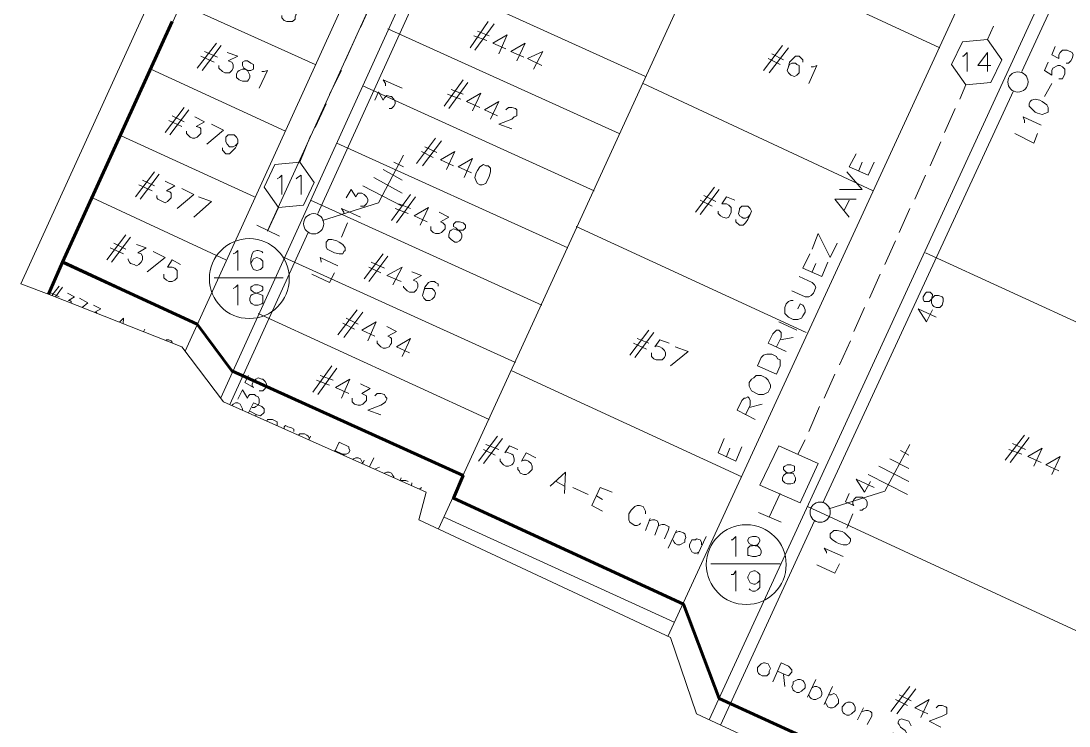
# Model space of a CAD drawing. Header units: millimetres. Extents: x 3.6 to 37.8, y 0.6 to 28.7.
# Drawn here: x 12.145 to 15.813, y 6.336 to 8.803 of the extents above; entities that cross this region are included whole.
import ezdxf

# ---------------------------------------------------------------- set-up
doc = ezdxf.new("R2010")
doc.units = ezdxf.units.MM
for name, color, linetype in [('PDF_0', 7, 'Continuous'), ('PDF_S45$BOUNDARY-NODE', 3, 'Continuous'), ('PDF_S45$NAME-ROAD', 7, 'Continuous'), ('PDF_S45$Passives-TapOffs', 7, 'Continuous'), ('PDF_S45$pole', 7, 'Continuous'), ('PDF_S45$strand', 7, 'Continuous'), ('PDF_S45$Symbols-EndOfLine', 7, 'Continuous'), ('PDF_S45$Symbols-SelfTerminating', 7, 'Continuous')]:
    doc.layers.add(name, color=color, linetype=linetype)
for name, color, linetype, true_color in [('PDF_S45$Cable-565', 23, 'Continuous', 0xdd8a6e), ('PDF_S45$LOTS', 254, 'Continuous', 0xdcdcdc), ('PDF_S45$Reverse$not$active', 61, 'Continuous', 0xdfff7f), ('PDF_S45$ROAD', 8, 'Continuous', 0x808080), ('PDF_S45$SDU', 157, 'Continuous', 0x396472), ('PDF_S45$Symbols-Ground', 12, 'Continuous', 0xb80000)]:
    doc.layers.add(name, color=color, linetype=linetype, true_color=true_color)

msp = doc.modelspace()

# ---------------------------------------------------------------- linework, layer by layer
at = {"layer": 'PDF_0', "lineweight": 9}
msp.add_lwpolyline([(16.728, 4.7562), (15.4145, 5.3691), (15.6397, 5.8528), (14.5097, 6.3782), (14.418, 6.6451), (13.5381, 7.0579), (13.5631, 7.1538), (12.8543, 7.4707), (12.7083, 7.6625), (12.2538, 7.8418), (12.1454, 7.8835), (13.6757, 11.2403), (14.0927, 12.1576), (14.3596, 12.1826), (14.3554, 12.2118), (14.0969, 12.191), (17.8205, 20.6182)], dxfattribs=at)
at = {"layer": 'PDF_S45$BOUNDARY-NODE', "lineweight": 60}
for points in [[(12.675, 8.8009), (12.2913, 7.9586), (12.2413, 7.8468)], [(12.2913, 7.9586), (12.7625, 7.7418), (12.8835, 7.5791), (13.6924, 7.2122), (13.659, 7.133), (14.4638, 6.7619), (14.5889, 6.4324), (15.7731, 5.8904), (15.5521, 5.4067), (16.7364, 4.8646), (17.0575, 4.9563), (17.9873, 4.5268)]]:
    msp.add_lwpolyline(points, dxfattribs=at)
at = {"layer": 'PDF_S45$Cable-565', "lineweight": 13}
for points in [[(13.3338, 8.7801), (13.3713, 8.8634)], [(15.5271, 8.7384), (15.548, 8.7842)], [(13.2796, 8.6633), (13.3171, 8.7467)], [(13.2254, 8.5465), (13.2671, 8.6299)], [(15.4312, 8.5299), (15.4521, 8.5799)], [(13.1753, 8.4298), (13.2129, 8.5132)], [(15.377, 8.4131), (15.4145, 8.4965)], [(13.1211, 8.3089), (13.1587, 8.4006)], [(15.327, 8.2964), (15.3645, 8.3797)], [(15.2728, 8.1796), (15.3103, 8.263)], [(15.2186, 8.0628), (15.2561, 8.1462)], [(15.1685, 7.9503), (15.2061, 8.0337)], [(15.1143, 7.8335), (15.1518, 7.9169)], [(15.0601, 7.7167), (15.0976, 7.8001)], [(15.0101, 7.6), (15.0476, 7.6834)], [(14.9559, 7.4832), (14.9934, 7.5666)], [(14.9017, 7.3665), (14.9392, 7.454)], [(14.8641, 7.2873), (14.8891, 7.3373)]]:
    msp.add_lwpolyline(points, dxfattribs=at)
at = {"layer": 'PDF_S45$LOTS', "lineweight": 0}
for points in [[(15.9775, 12.1993), (13.6069, 7.0257)], [(12.2426, 7.8463), (14.1594, 12.0617)], [(15.3603, 8.7092), (14.5514, 9.0844)], [(13.5214, 8.976), (14.3304, 8.6091)], [(13.1753, 8.6508), (12.7042, 8.8634)], [(13.4297, 8.7759), (14.2387, 8.4089)], [(13.0711, 8.4173), (12.5999, 8.6341)], [(15.1268, 8.2088), (14.322, 8.5841)], [(13.3421, 8.5757), (14.1511, 8.2088)], [(12.9627, 8.1879), (12.4957, 8.4006)], [(13.2504, 8.3756), (14.0593, 8.0086)], [(12.8626, 7.9669), (12.3956, 8.1838)], [(13.1587, 8.1754), (13.9676, 7.8085)], [(14.8933, 7.7126), (14.0885, 8.0837)], [(12.7625, 7.7459), (12.2955, 7.9628)], [(13.0669, 7.9753), (13.8759, 7.6083)], [(15.3103, 7.992), (16.4904, 7.4499)], [(12.2913, 7.9503), (12.2913, 7.9544)], [(12.9752, 7.7793), (13.7841, 7.4082)], [(12.8835, 7.5791), (13.6924, 7.2122)], [(14.6681, 7.208), (13.8634, 7.5791)], [(14.8975, 7.1038), (16.0817, 6.5575)], [(14.4305, 6.6993), (13.6257, 7.0663)]]:
    msp.add_lwpolyline(points, dxfattribs=at)
at = {"layer": 'PDF_S45$NAME-ROAD', "lineweight": 9}
for points in [[(15.131, 8.3089), (15.1101, 8.263), (15.0434, 8.2922), (15.0684, 8.338)], [(15.0893, 8.3089), (15.0768, 8.2797)], [(15.0351, 8.2755), (15.0893, 8.213), (15.0101, 8.213)], [(15.0434, 8.117), (14.9934, 8.1796), (15.0684, 8.1796)], [(15.0434, 8.1754), (15.0267, 8.1421)], [(15.0017, 8.0253), (14.9767, 7.9753), (14.935, 8.0587), (14.9142, 8.0045)], [(14.9684, 7.9586), (14.9475, 7.9086), (14.8808, 7.9377), (14.9058, 7.9878)], [(14.9267, 7.9544), (14.9142, 7.9252)], [(14.8683, 7.9086), (14.9142, 7.8877), (14.9225, 7.8794), (14.9267, 7.871), (14.9225, 7.8585), (14.9183, 7.8502), (14.91, 7.8418), (14.9017, 7.8377), (14.8891, 7.8377), (14.8433, 7.8585)], [(14.8641, 7.796), (14.8725, 7.8127), (14.8808, 7.8085), (14.885, 7.8043), (14.8891, 7.7918), (14.8891, 7.7835), (14.8808, 7.771), (14.8766, 7.7626), (14.8641, 7.7584), (14.8474, 7.7584), (14.8308, 7.7668), (14.8183, 7.7793), (14.8183, 7.8001), (14.8224, 7.8127), (14.8308, 7.821), (14.8391, 7.8252), (14.8474, 7.8252)], [(14.86, 7.7209), (14.7974, 7.7501)], [(14.8224, 7.6459), (14.7599, 7.675), (14.7766, 7.7084), (14.7891, 7.7209), (14.7974, 7.7209), (14.8057, 7.7126), (14.8057, 7.6959), (14.7891, 7.6625)], [(14.8474, 7.6959), (14.8016, 7.6876)], [(14.714, 7.4082), (14.6515, 7.4415), (14.6681, 7.4749), (14.6765, 7.4832), (14.6807, 7.4832), (14.689, 7.4874), (14.6932, 7.4832), (14.6973, 7.4749), (14.6973, 7.4582), (14.6807, 7.4249)], [(14.739, 7.4624), (14.6932, 7.4499)], [(14.6681, 7.3123), (14.6473, 7.2622), (14.5847, 7.2914), (14.6056, 7.3415)], [(14.6264, 7.3081), (14.6139, 7.2789)]]:
    msp.add_lwpolyline(points, dxfattribs=at)
for points in [[(14.7224, 7.5958), (14.7349, 7.625), (14.7432, 7.6333), (14.7557, 7.6375), (14.7724, 7.6375), (14.7891, 7.6292), (14.7932, 7.6208), (14.8016, 7.6167), (14.8016, 7.5958), (14.7891, 7.5666)], [(14.6932, 7.5374), (14.7015, 7.55), (14.7098, 7.5541), (14.7182, 7.5625), (14.7349, 7.5625), (14.7515, 7.5541), (14.7599, 7.5458), (14.7682, 7.5291), (14.7682, 7.5208), (14.7599, 7.5041), (14.7432, 7.4957), (14.7265, 7.4957), (14.7015, 7.5083), (14.6932, 7.5249)]]:
    msp.add_lwpolyline(points, close=True, dxfattribs=at)
at = {"layer": 'PDF_S45$Passives-TapOffs', "lineweight": 9}
for points in [[(15.5396, 8.5882), (15.4521, 8.5799), (15.402, 8.6508), (15.4396, 8.73), (15.5271, 8.7384), (15.5772, 8.6675)], [(13.1336, 8.1587), (13.0461, 8.1504), (12.996, 8.2213), (13.0336, 8.3005), (13.1211, 8.3089), (13.1712, 8.238)], [(14.8725, 7.1163), (14.7307, 7.1788), (14.7974, 7.3164), (14.935, 7.2539)], [(14.8266, 7.2497), (14.8391, 7.2497), (14.8516, 7.2456), (14.8516, 7.2289), (14.8433, 7.2247), (14.8308, 7.2205), (14.8224, 7.2205), (14.8141, 7.2122), (14.8099, 7.2039), (14.8099, 7.1955), (14.8183, 7.1872), (14.8266, 7.183), (14.8391, 7.183), (14.8516, 7.1872), (14.8516, 7.1913), (14.8558, 7.1955), (14.8558, 7.2039), (14.8474, 7.2205), (14.8349, 7.2205), (14.8224, 7.2247), (14.8141, 7.233), (14.8141, 7.2414), (14.8183, 7.2456)]]:
    msp.add_lwpolyline(points, close=True, dxfattribs=at)
for points in [[(15.4396, 8.68), (15.4437, 8.68), (15.4562, 8.6925), (15.4562, 8.6258)], [(15.5396, 8.6466), (15.4938, 8.6466), (15.5271, 8.6925), (15.5271, 8.6258)], [(13.0419, 8.2505), (13.0502, 8.2547), (13.0586, 8.263), (13.0586, 8.1963)], [(13.1086, 8.2505), (13.1128, 8.2547), (13.1253, 8.263), (13.1253, 8.1963)]]:
    msp.add_lwpolyline(points, dxfattribs=at)
at = {"layer": 'PDF_S45$pole', "lineweight": 0}
for points in [[(15.8023, 8.655), (15.8107, 8.655), (15.819, 8.6633), (15.8232, 8.6716), (15.8274, 8.6841), (15.8232, 8.6925), (15.8065, 8.7008), (15.7898, 8.7008), (15.7815, 8.6925), (15.7773, 8.6841), (15.7773, 8.6716), (15.7523, 8.6841), (15.7648, 8.7133)], [(15.7773, 8.6007), (15.7898, 8.6007), (15.7982, 8.6174), (15.7982, 8.6341), (15.7898, 8.6424), (15.7815, 8.6466), (15.7731, 8.6466), (15.7565, 8.6383), (15.7523, 8.6299), (15.7523, 8.6133), (15.7273, 8.6299), (15.7398, 8.6591)], [(15.7523, 8.5841), (15.7273, 8.5382)], [(15.6564, 8.4465), (15.6564, 8.4548), (15.6522, 8.4673), (15.7148, 8.4381)], [(15.7023, 8.4089), (15.6898, 8.3756), (15.623, 8.4089)], [(13.2838, 8.1838), (13.3004, 8.213), (13.3171, 8.1879), (13.3213, 8.1963), (13.3255, 8.2004), (13.338, 8.2004), (13.3463, 8.1963), (13.3546, 8.1879), (13.3588, 8.1796), (13.3588, 8.1713), (13.3546, 8.1629), (13.3463, 8.1546), (13.3338, 8.1546)], [(13.2754, 8.1296), (13.2754, 8.1337), (13.2671, 8.1462), (13.3338, 8.117)], [(13.2879, 8.0962), (13.2671, 8.0462)], [(13.1962, 7.9586), (13.1962, 7.9628), (13.192, 7.9753), (13.2546, 7.9461)], [(13.2421, 7.9211), (13.2254, 7.8877), (13.1628, 7.9169)], [(15.1185, 7.1913), (15.0976, 7.1538), (15.0684, 7.1997), (15.131, 7.1705)], [(15.081, 7.0913), (15.0893, 7.0913), (15.0935, 7.0954), (15.1018, 7.0996), (15.106, 7.1079), (15.106, 7.1205), (15.1018, 7.1288), (15.0935, 7.133), (15.0893, 7.1371), (15.0684, 7.1371), (15.0601, 7.1288), (15.0559, 7.1205), (15.0559, 7.1121), (15.0601, 7.1079), (15.0309, 7.1205), (15.0434, 7.1496)], [(15.0559, 7.0788), (15.0351, 7.0287)], [(14.9642, 6.9412), (14.9642, 6.9453), (14.9559, 6.9578), (15.0226, 6.9286)], [(15.0101, 6.9036), (14.9934, 6.8703), (14.9308, 6.8995)]]:
    msp.add_lwpolyline(points, dxfattribs=at)
for points in [[(15.6731, 8.5132), (15.6772, 8.5215), (15.6814, 8.5257), (15.6939, 8.5299), (15.7106, 8.5257), (15.7189, 8.5215), (15.7356, 8.509), (15.7398, 8.5007), (15.7398, 8.484), (15.7315, 8.4798), (15.7189, 8.4757), (15.7023, 8.4798), (15.6939, 8.484), (15.6731, 8.5048)], [(13.2129, 8.0128), (13.2129, 8.0295), (13.2212, 8.0378), (13.2337, 8.0378), (13.2504, 8.0337), (13.2587, 8.0295), (13.2713, 8.0211), (13.2796, 8.0086), (13.2796, 8.0003), (13.2754, 7.9961), (13.2713, 7.9878), (13.2587, 7.9878), (13.2421, 7.992), (13.217, 8.0045)], [(14.9767, 7.0079), (14.9892, 7.0204), (15.0017, 7.0204), (15.0184, 7.0162), (15.0267, 7.012), (15.0476, 6.9912), (15.0476, 6.9829), (15.0434, 6.9745), (15.0351, 6.9703), (15.0226, 6.9703), (15.0059, 6.9745), (14.9976, 6.9787), (14.9851, 6.987), (14.9767, 6.9954)]]:
    msp.add_lwpolyline(points, close=True, dxfattribs=at)
for centre in [(15.634, 8.5895), (13.1696, 8.0933), (14.9418, 7.0841)]:
    msp.add_circle(centre, 0.0354, dxfattribs=at)
at = {"layer": 'PDF_S45$Reverse$not$active', "lineweight": 0}
msp.add_lwpolyline([(13.0086, 8.0691), (14.5952, 11.5509), (15.2769, 12.9395)], dxfattribs=at)
at = {"layer": 'PDF_S45$ROAD', "lineweight": 0}
for points in [[(12.7199, 7.6473), (14.9809, 12.6121)], [(15.1435, 12.5371), (12.8443, 7.4839)], [(14.4094, 6.6491), (16.7822, 11.799)], [(14.554, 6.3576), (17.0116, 11.6948)]]:
    msp.add_lwpolyline(points, dxfattribs=at)
at = {"layer": 'PDF_S45$SDU', "lineweight": 0}
for points in [[(13.0878, 8.8718), (13.1211, 8.8593), (13.0919, 8.8426), (13.1003, 8.8384), (13.1045, 8.8301), (13.1086, 8.8259), (13.1045, 8.8176), (13.1045, 8.8092), (13.0961, 8.8009), (13.0753, 8.8009), (13.0669, 8.8051), (13.0586, 8.8134), (13.0586, 8.8217)], [(13.7174, 8.7092), (13.78, 8.8009)], [(13.7341, 8.7008), (13.8008, 8.7926)], [(13.7841, 8.7509), (13.7424, 8.7675)], [(13.7758, 8.7342), (13.7299, 8.7509)], [(13.8425, 8.705), (13.7966, 8.7258), (13.8467, 8.755), (13.8175, 8.6883)], [(12.7625, 8.6383), (12.8292, 8.7258)], [(12.7792, 8.6299), (12.8459, 8.7175)], [(12.8334, 8.6758), (12.7876, 8.6967)], [(12.8668, 8.6925), (12.9043, 8.68), (12.8709, 8.6633), (12.8835, 8.6591), (12.8876, 8.6508), (12.8876, 8.6383), (12.8835, 8.6299), (12.8751, 8.6216), (12.8584, 8.6216), (12.8501, 8.6258), (12.8376, 8.6383), (12.8376, 8.6466)], [(13.9051, 8.6758), (13.8592, 8.6967), (13.9092, 8.7258), (13.88, 8.6633)], [(13.9676, 8.6466), (13.9176, 8.6716), (13.9718, 8.6967), (13.9384, 8.6341)], [(14.7432, 8.6299), (14.8099, 8.7175)], [(14.764, 8.6216), (14.8308, 8.7092)], [(12.8209, 8.6591), (12.775, 8.68)], [(14.8016, 8.6508), (14.7599, 8.6716)], [(14.8141, 8.6675), (14.7724, 8.6883)], [(14.8308, 8.6424), (14.8349, 8.6591), (14.8558, 8.68), (14.8683, 8.68), (14.8808, 8.6675), (14.8808, 8.6591)], [(12.9877, 8.6258), (12.996, 8.6258), (13.0086, 8.6299), (12.9794, 8.5674)], [(14.91, 8.6424), (14.9183, 8.6424), (14.9308, 8.6466), (14.9017, 8.5841)], [(13.6257, 8.5048), (13.6924, 8.5966)], [(13.6424, 8.4965), (13.7091, 8.5882)], [(13.6841, 8.5299), (13.6382, 8.5465)], [(13.6924, 8.5465), (13.6507, 8.5632)], [(13.7508, 8.5007), (13.7049, 8.5215), (13.755, 8.5507), (13.7258, 8.4882)], [(13.8133, 8.4715), (13.7675, 8.4923), (13.8175, 8.5215), (13.7883, 8.459)], [(12.6499, 8.4131), (12.7167, 8.5007)], [(12.6666, 8.4048), (12.7333, 8.4923)], [(13.8425, 8.4923), (13.8509, 8.5007), (13.8634, 8.5007), (13.8759, 8.4965), (13.88, 8.4923), (13.88, 8.4715), (13.8717, 8.4673), (13.8634, 8.459), (13.8175, 8.4423), (13.8634, 8.4256)], [(12.7083, 8.434), (12.6625, 8.4548)], [(12.7167, 8.4506), (12.675, 8.4715)], [(12.7542, 8.4673), (12.7876, 8.4506), (12.7584, 8.434), (12.7709, 8.4298), (12.775, 8.4256), (12.775, 8.4089), (12.7625, 8.3964), (12.7542, 8.3923), (12.7459, 8.3923), (12.7375, 8.3964), (12.725, 8.4089), (12.725, 8.4173)], [(12.8126, 8.4423), (12.8543, 8.4214), (12.7959, 8.3714)], [(12.9043, 8.3756), (12.896, 8.3589), (12.8751, 8.338), (12.8626, 8.338), (12.8501, 8.3506), (12.8501, 8.3589)], [(13.5298, 8.3047), (13.5965, 8.3923)], [(13.5506, 8.2964), (13.6173, 8.3839)], [(13.6007, 8.3422), (13.559, 8.3631)], [(13.5882, 8.3255), (13.5465, 8.3464)], [(13.659, 8.2964), (13.6132, 8.3172), (13.6632, 8.3464), (13.634, 8.2838)], [(13.7216, 8.2713), (13.6757, 8.2922), (13.7258, 8.3214), (13.6966, 8.2547)], [(12.5457, 8.1879), (12.6124, 8.2755)], [(12.5624, 8.1796), (12.6291, 8.2672)], [(12.6041, 8.2088), (12.5582, 8.2296)], [(12.6124, 8.2255), (12.5707, 8.2463)], [(12.6499, 8.2421), (12.6833, 8.2255), (12.6541, 8.2088), (12.6666, 8.2046), (12.6708, 8.2004), (12.6708, 8.1838), (12.6583, 8.1713), (12.6499, 8.1671), (12.6249, 8.1796), (12.6208, 8.1838), (12.6208, 8.1921)], [(12.7083, 8.2171), (12.75, 8.1963), (12.6916, 8.1462)], [(14.5055, 8.1337), (14.5722, 8.2213)], [(12.7667, 8.1879), (12.8126, 8.1713), (12.75, 8.117)], [(13.4422, 8.1045), (13.5089, 8.1963)], [(13.4589, 8.0962), (13.5256, 8.1879)], [(14.5222, 8.1254), (14.5889, 8.213)], [(14.5764, 8.1713), (14.5347, 8.1921)], [(14.5847, 8.1379), (14.5847, 8.1296), (14.5931, 8.1212), (14.6014, 8.117), (14.6139, 8.1129), (14.6223, 8.117), (14.6306, 8.1337), (14.6306, 8.1504), (14.6223, 8.1587), (14.6139, 8.1629), (14.5973, 8.1629), (14.6139, 8.1879), (14.6431, 8.1754)], [(13.5006, 8.1296), (13.4547, 8.1462)], [(13.5089, 8.1462), (13.4672, 8.1629)], [(13.5673, 8.1004), (13.5214, 8.1212), (13.5715, 8.1504), (13.5423, 8.0879)], [(14.5639, 8.1546), (14.5222, 8.1754)], [(13.609, 8.1337), (13.6424, 8.117), (13.6132, 8.1004), (13.6215, 8.0962), (13.6299, 8.0879), (13.6299, 8.0753), (13.6173, 8.0628), (13.609, 8.0587), (13.5965, 8.0587), (13.5882, 8.0628), (13.5798, 8.0712), (13.5798, 8.0837)], [(14.6973, 8.1254), (14.689, 8.1087), (14.6807, 8.0962), (14.6723, 8.0879), (14.6598, 8.0879), (14.6473, 8.1004), (14.6473, 8.1087)], [(12.4456, 7.9669), (12.5123, 8.0545)], [(12.4623, 7.9586), (12.529, 8.0462)], [(12.504, 7.9878), (12.4581, 8.0086)], [(12.5123, 8.0045), (12.4706, 8.0253)], [(12.5499, 8.0211), (12.5832, 8.0086), (12.554, 7.992), (12.5665, 7.9878), (12.5707, 7.9794), (12.5707, 7.9669), (12.5665, 7.9586), (12.5582, 7.9503), (12.5499, 7.9461), (12.5415, 7.9503), (12.529, 7.9544), (12.5249, 7.9586), (12.5207, 7.9669), (12.5207, 7.9711)], [(12.6082, 7.9961), (12.6499, 7.9753), (12.5874, 7.9252)], [(12.6458, 7.9169), (12.6458, 7.9044), (12.6541, 7.896), (12.6625, 7.8919), (12.675, 7.8919), (12.6833, 7.896), (12.6916, 7.9044), (12.6916, 7.9294), (12.6833, 7.9377), (12.675, 7.9419), (12.6583, 7.9419), (12.675, 7.9669), (12.7042, 7.9503)], [(13.3463, 7.9002), (13.413, 7.9878)], [(13.363, 7.8919), (13.4297, 7.9794)], [(13.4172, 7.9377), (13.3713, 7.9586)], [(13.4047, 7.9211), (13.363, 7.9419)], [(13.4756, 7.8919), (13.4255, 7.9127), (13.4797, 7.9419), (13.4464, 7.8794)], [(13.5131, 7.9252), (13.5465, 7.9127), (13.5173, 7.896), (13.5298, 7.8919), (13.5339, 7.8835), (13.5339, 7.871), (13.5298, 7.8627), (13.5214, 7.8543), (13.5048, 7.8543), (13.4964, 7.8585), (13.4839, 7.871), (13.4839, 7.8752)], [(13.5548, 7.8585), (13.559, 7.871), (13.5715, 7.8877), (13.5798, 7.8919), (13.5923, 7.8919), (13.5965, 7.8877), (13.6048, 7.8835), (13.6048, 7.8752)], [(12.2788, 7.8377), (12.2455, 7.8543)], [(12.2538, 7.8418), (12.2788, 7.8752)], [(12.2659, 7.8371), (12.2913, 7.871)], [(12.308, 7.8502), (12.333, 7.8377), (12.3122, 7.8252), (12.3164, 7.8252), (12.3205, 7.821), (12.3205, 7.8155)], [(12.3497, 7.8335), (12.3789, 7.8168), (12.3601, 7.7999)], [(12.3998, 7.8085), (12.4248, 7.796), (12.4039, 7.7835), (12.4081, 7.7835), (12.4122, 7.7794)], [(13.2546, 7.7042), (13.3213, 7.7918)], [(13.2754, 7.6959), (13.3421, 7.7835)], [(12.49, 7.7486), (12.504, 7.7626), (12.5026, 7.7437)], [(13.3129, 7.7251), (13.2713, 7.7459)], [(13.3255, 7.7418), (13.2838, 7.7626)], [(13.3838, 7.7001), (13.338, 7.7209), (13.388, 7.7501), (13.3588, 7.6834)], [(12.5747, 7.7153), (12.5791, 7.7251)], [(13.4255, 7.7334), (13.4589, 7.7167), (13.4297, 7.7001), (13.438, 7.6959), (13.4422, 7.6917), (13.4422, 7.675), (13.438, 7.6709), (13.4339, 7.6625), (13.4214, 7.6584), (13.413, 7.6584), (13.4047, 7.6625), (13.3922, 7.675), (13.3922, 7.6834)], [(14.2762, 7.6333), (14.3429, 7.7209)], [(14.2929, 7.625), (14.3596, 7.7126)], [(12.675, 7.6757), (12.675, 7.6792), (12.6708, 7.6834), (12.6625, 7.6876), (12.6541, 7.6876), (12.6515, 7.6849)], [(13.5048, 7.6417), (13.4589, 7.6625), (13.5089, 7.6917), (13.4797, 7.6292)], [(14.3346, 7.6542), (14.2887, 7.675)], [(14.3429, 7.675), (14.3012, 7.6917)], [(14.3512, 7.6417), (14.3512, 7.6292), (14.3596, 7.6208), (14.3679, 7.6167), (14.3888, 7.6167), (14.3971, 7.625), (14.4013, 7.6333), (14.4013, 7.6417), (14.3971, 7.65), (14.3888, 7.6584), (14.3804, 7.6625), (14.3679, 7.6667), (14.3637, 7.6625), (14.3804, 7.6876), (14.4138, 7.675)], [(14.4346, 7.6625), (14.4805, 7.6459), (14.418, 7.5958)], [(13.167, 7.5041), (13.2337, 7.5958)], [(13.1837, 7.4957), (13.2504, 7.5875)], [(13.2379, 7.5458), (13.192, 7.5625)], [(13.2254, 7.5291), (13.1795, 7.5458)], [(13.2921, 7.4999), (13.2462, 7.5208), (13.2963, 7.55), (13.2671, 7.4832)], [(13.3338, 7.5333), (13.3672, 7.5166), (13.338, 7.4999), (13.3546, 7.4916), (13.3546, 7.4749), (13.3421, 7.4624), (13.3338, 7.4582), (13.3255, 7.4582), (13.3129, 7.4624), (13.3046, 7.4707), (13.3046, 7.4832)], [(13.3838, 7.4916), (13.3922, 7.4999), (13.4047, 7.4999), (13.4172, 7.4957), (13.4214, 7.4874), (13.4255, 7.4832), (13.4255, 7.4791), (13.4214, 7.4707), (13.4172, 7.4666), (13.4047, 7.4582), (13.3588, 7.4415), (13.4047, 7.4249)], [(12.8831, 7.4578), (12.8876, 7.4624), (12.896, 7.4666), (12.9043, 7.4666), (12.9126, 7.4624), (12.921, 7.4457), (12.921, 7.4409)], [(12.9421, 7.4314), (12.9585, 7.4666), (12.9877, 7.454), (12.996, 7.4457), (12.996, 7.4332), (12.9835, 7.4207), (12.971, 7.4249), (12.946, 7.4374)], [(12.9673, 7.4202), (12.9669, 7.4249)], [(13.0059, 7.4029), (13.0086, 7.4082), (13.0252, 7.4082), (13.0419, 7.3998), (13.0419, 7.3868)], [(13.0669, 7.3757), (13.0669, 7.3832), (13.0711, 7.3873), (13.0794, 7.3832), (13.0919, 7.379), (13.1003, 7.3748), (13.1003, 7.3665)], [(13.1165, 7.3535), (13.1211, 7.3581), (13.1378, 7.3581), (13.1462, 7.354), (13.1503, 7.3498), (13.1545, 7.3415)], [(13.1525, 7.3374), (13.1587, 7.3498)], [(13.7466, 7.2622), (13.8133, 7.3498)], [(13.7633, 7.2539), (13.83, 7.3415)], [(15.5897, 7.2664), (15.6564, 7.354)], [(15.6064, 7.2581), (15.6731, 7.3456)], [(13.2437, 7.2966), (13.2587, 7.3289), (13.2921, 7.3123), (13.2921, 7.3081), (13.2963, 7.2998), (13.2921, 7.2914), (13.2838, 7.2873), (13.2713, 7.2873), (13.2421, 7.2998)], [(13.805, 7.2831), (13.7633, 7.3039)], [(13.8175, 7.3039), (13.7716, 7.3206)], [(13.8217, 7.2706), (13.8217, 7.2622), (13.8342, 7.2497), (13.8425, 7.2456), (13.8509, 7.2456), (13.8634, 7.2497), (13.8675, 7.2539), (13.8717, 7.2622), (13.8717, 7.2706), (13.8675, 7.2831), (13.8634, 7.2873), (13.8509, 7.2914), (13.8425, 7.2956), (13.8383, 7.2914), (13.855, 7.3164), (13.8842, 7.3039)], [(15.6481, 7.2873), (15.6022, 7.3039)], [(15.6606, 7.3039), (15.6147, 7.3248)], [(15.7148, 7.2581), (15.6689, 7.2789), (15.7189, 7.3081), (15.6898, 7.2456)], [(13.2713, 7.2873), (13.2766, 7.2819)], [(13.3067, 7.2685), (13.3088, 7.2706), (13.3171, 7.2747), (13.3255, 7.2747), (13.3338, 7.2706), (13.3421, 7.2539)], [(13.3404, 7.2534), (13.3463, 7.2664)], [(13.3646, 7.2426), (13.3797, 7.2747)], [(13.8842, 7.2414), (13.8842, 7.233), (13.8884, 7.2289), (13.8926, 7.2205), (13.9051, 7.2164), (13.9134, 7.2164), (13.9217, 7.2205), (13.9343, 7.233), (13.9343, 7.2456), (13.9301, 7.2539), (13.9217, 7.2622), (13.9134, 7.2664), (13.9051, 7.2664), (13.8967, 7.2622), (13.9134, 7.2914), (13.9468, 7.2747)], [(15.7773, 7.2289), (15.7315, 7.2497), (15.7815, 7.2789), (15.7523, 7.2164)], [(13.3822, 7.2347), (13.4005, 7.2414)], [(13.4162, 7.2195), (13.4172, 7.2205), (13.4255, 7.2247), (13.4339, 7.2247), (13.4422, 7.2205), (13.4464, 7.2122), (13.4506, 7.208), (13.4506, 7.2041)], [(13.4719, 7.1946), (13.4756, 7.2039)], [(13.4738, 7.1938), (13.4756, 7.1955), (13.4923, 7.1955), (13.5006, 7.1913)], [(13.9968, 7.1747), (14.051, 7.2247), (14.0468, 7.1496)], [(14.0468, 7.1747), (14.0177, 7.1913)], [(13.5122, 7.1766), (13.5131, 7.1872)], [(13.5465, 7.1705), (13.5396, 7.1644)], [(14.1302, 7.1455), (14.076, 7.1705)], [(14.1803, 7.0871), (14.1427, 7.1079), (14.1719, 7.1705), (14.2136, 7.1538)], [(14.1803, 7.1288), (14.1594, 7.1413)], [(14.3137, 7.0454), (14.3095, 7.0412), (14.3012, 7.0371), (14.2929, 7.0371), (14.2803, 7.0454), (14.2762, 7.0496), (14.272, 7.0579), (14.272, 7.0788), (14.2803, 7.0913), (14.2929, 7.1038), (14.3012, 7.1079), (14.3095, 7.1079), (14.322, 7.1038), (14.3304, 7.0871), (14.3304, 7.0788)], [(14.3304, 7.0204), (14.3471, 7.0621)], [(14.3429, 7.0537), (14.3554, 7.0579), (14.3637, 7.0579), (14.3721, 7.0537), (14.3763, 7.0454), (14.3763, 7.0371), (14.3637, 7.0037)], [(14.3763, 7.0371), (14.3888, 7.0412), (14.3971, 7.0412), (14.4138, 7.0329), (14.4096, 7.0204), (14.3971, 6.9912)], [(14.4096, 6.9578), (14.4388, 7.0204)], [(14.4346, 7.012), (14.4471, 7.0162), (14.4513, 7.0162), (14.4638, 7.012), (14.468, 7.0079), (14.4722, 6.9954), (14.468, 6.987), (14.468, 6.9787), (14.4513, 6.9703), (14.443, 6.9703), (14.4346, 6.9745), (14.4305, 6.9787), (14.4263, 6.987)], [(14.518, 6.9453), (14.5097, 6.9412), (14.5014, 6.9412), (14.493, 6.9453), (14.4847, 6.962), (14.4847, 6.9703), (14.493, 6.987), (14.5055, 6.987), (14.5097, 6.9912), (14.5222, 6.987), (14.5264, 6.9787), (14.5264, 6.9703)], [(14.5139, 6.937), (14.543, 6.9995)], [(14.7766, 6.4908), (14.8057, 6.5575), (14.8308, 6.545), (14.8433, 6.5325), (14.8433, 6.5242), (14.8308, 6.5117), (14.8183, 6.5158), (14.7932, 6.5283)], [(14.8183, 6.4741), (14.8141, 6.5158)], [(14.8975, 6.4366), (14.9267, 6.4992)], [(14.9142, 6.47), (14.9225, 6.4741), (14.9308, 6.4741), (14.9392, 6.47), (14.9434, 6.4658), (14.9475, 6.4533), (14.9475, 6.4449), (14.9434, 6.4366), (14.9267, 6.4283), (14.9183, 6.4283), (14.91, 6.4324), (14.9058, 6.4366), (14.9017, 6.4449)], [(14.9559, 6.4116), (14.9851, 6.4741)], [(15.1894, 6.3866), (15.2561, 6.4741)], [(15.2102, 6.3782), (15.2769, 6.4658)], [(14.9725, 6.4449), (14.9809, 6.4449), (14.9892, 6.4491), (14.9976, 6.4449), (15.0059, 6.4283), (15.0059, 6.4158), (14.9934, 6.4032), (14.9851, 6.3991), (14.9767, 6.3991), (14.9684, 6.4032), (14.96, 6.4199)], [(15.2478, 6.4074), (15.2061, 6.4283)], [(15.2603, 6.4241), (15.2186, 6.4449)], [(15.3186, 6.3782), (15.2728, 6.3991), (15.3228, 6.4283), (15.2936, 6.3657)], [(15.0726, 6.3574), (15.0935, 6.3991)], [(15.0893, 6.3866), (15.1018, 6.3907), (15.1101, 6.3907), (15.1185, 6.3866), (15.1227, 6.3824), (15.1227, 6.3699), (15.106, 6.3407)], [(15.3478, 6.3991), (15.3562, 6.4074), (15.3687, 6.4074), (15.3812, 6.4032), (15.3854, 6.3991), (15.3854, 6.3782), (15.3687, 6.3699), (15.3228, 6.3532), (15.3645, 6.3324)], [(15.1977, 6.3115), (15.2061, 6.2948), (15.2311, 6.2865), (15.2394, 6.2907), (15.2436, 6.299), (15.2436, 6.3115), (15.2394, 6.3199), (15.2227, 6.3324), (15.2186, 6.3407), (15.2144, 6.3449), (15.2144, 6.349), (15.2186, 6.3574), (15.2269, 6.3615), (15.2519, 6.3532), (15.2603, 6.3365)]]:
    msp.add_lwpolyline(points, dxfattribs=at)
for points in [[(12.9377, 8.6633), (12.9502, 8.655), (12.9585, 8.6508), (12.9585, 8.6341), (12.9502, 8.6299), (12.9418, 8.6299), (12.9293, 8.6341), (12.921, 8.6341), (12.9085, 8.6299), (12.9043, 8.6258), (12.9001, 8.6174), (12.9001, 8.6049), (12.9085, 8.5966), (12.921, 8.5924), (12.9377, 8.5924), (12.9418, 8.5966), (12.946, 8.6049), (12.946, 8.6133), (12.9377, 8.6299), (12.9252, 8.6383), (12.921, 8.6466), (12.921, 8.6591), (12.9293, 8.6633)], [(14.8349, 8.6508), (14.8433, 8.655), (14.8558, 8.655), (14.86, 8.6508), (14.8683, 8.6466), (14.8683, 8.6216), (14.86, 8.6133), (14.8516, 8.6091), (14.8391, 8.6133), (14.8308, 8.6216), (14.8266, 8.6299), (14.8308, 8.6424)], [(12.896, 8.3672), (12.8876, 8.3631), (12.8751, 8.3631), (12.8668, 8.3714), (12.8626, 8.3797), (12.8626, 8.3964), (12.8709, 8.4048), (12.8918, 8.4048), (12.9001, 8.3964), (12.9043, 8.3881), (12.9043, 8.3756)], [(13.7716, 8.2964), (13.78, 8.2964), (13.7883, 8.288), (13.7883, 8.2755), (13.7841, 8.2588), (13.7716, 8.2338), (13.7591, 8.2296), (13.7508, 8.2296), (13.7424, 8.2338), (13.7383, 8.2421), (13.7341, 8.2547), (13.7383, 8.2713), (13.7424, 8.2797), (13.7508, 8.2922), (13.7633, 8.3005)], [(14.689, 8.117), (14.6807, 8.1129), (14.6723, 8.1129), (14.6681, 8.117), (14.6598, 8.1212), (14.6556, 8.1296), (14.6598, 8.1421), (14.6598, 8.1462), (14.6681, 8.1546), (14.689, 8.1546), (14.6973, 8.1462), (14.7015, 8.1379), (14.6973, 8.1254)], [(13.6799, 8.1004), (13.6924, 8.0962), (13.7007, 8.0879), (13.7007, 8.0795), (13.6924, 8.0712), (13.6716, 8.0712), (13.659, 8.0753), (13.6507, 8.0712), (13.6465, 8.067), (13.6424, 8.0545), (13.6424, 8.0462), (13.6507, 8.0378), (13.6632, 8.0295), (13.6716, 8.0295), (13.6799, 8.0337), (13.6841, 8.0378), (13.6882, 8.0462), (13.6882, 8.0545), (13.6841, 8.0628), (13.6674, 8.0795), (13.659, 8.0837), (13.659, 8.092), (13.6674, 8.1004)], [(13.559, 7.8669), (13.584, 7.8669), (13.5923, 7.8585), (13.5965, 7.8502), (13.5923, 7.8377), (13.584, 7.8293), (13.5756, 7.8252), (13.5631, 7.8252), (13.5548, 7.8335), (13.5506, 7.8418), (13.5548, 7.8585)], [(14.7474, 6.5575), (14.7599, 6.5534), (14.7682, 6.5367), (14.764, 6.5283), (14.764, 6.52), (14.7557, 6.5117), (14.739, 6.5117), (14.7307, 6.5158), (14.7265, 6.52), (14.7224, 6.5283), (14.7224, 6.5409), (14.7349, 6.5534), (14.7432, 6.5575)], [(14.8725, 6.4992), (14.8808, 6.495), (14.885, 6.4908), (14.8891, 6.4825), (14.8891, 6.47), (14.8766, 6.4575), (14.8683, 6.4533), (14.86, 6.4533), (14.8516, 6.4575), (14.8474, 6.4616), (14.8433, 6.4741), (14.8474, 6.4825), (14.8474, 6.4908), (14.8641, 6.4992)], [(15.0476, 6.4199), (15.0559, 6.4158), (15.0601, 6.4116), (15.0643, 6.4032), (15.0643, 6.3907), (15.0518, 6.3782), (15.0434, 6.3741), (15.0351, 6.3741), (15.0267, 6.3782), (15.0226, 6.3824), (15.0184, 6.3907), (15.0184, 6.4032), (15.0309, 6.4158), (15.0393, 6.4199)]]:
    msp.add_lwpolyline(points, close=True, dxfattribs=at)
at = {"layer": 'PDF_S45$strand', "color": 254, "lineweight": 0, "true_color": 0xdcdcdc}
for points in [[(16.2819, 10.0018), (15.6481, 8.6258)], [(13.5965, 9.0344), (13.1837, 8.1296)], [(15.6189, 8.559), (14.9517, 7.1163)], [(13.1503, 8.0628), (12.8761, 7.461)], [(14.9225, 7.0537), (14.5935, 6.3393)]]:
    msp.add_lwpolyline(points, dxfattribs=at)
at = {"layer": 'PDF_S45$strand', "lineweight": 0}
for points in [[(13.4214, 8.5757), (13.4214, 8.5841), (13.413, 8.5966), (13.4797, 8.5674)], [(13.3838, 8.5257), (13.3963, 8.5549), (13.413, 8.5257), (13.4172, 8.534), (13.4255, 8.5424), (13.438, 8.5382), (13.4422, 8.5382), (13.4506, 8.5299), (13.4547, 8.5215), (13.4547, 8.5132), (13.4506, 8.5048), (13.4422, 8.4965), (13.4339, 8.4965)], [(15.3353, 7.7918), (15.3145, 7.7501), (15.2853, 7.796), (15.3478, 7.7668)], [(12.9794, 7.5083), (12.9919, 7.5083), (13.0002, 7.5166), (13.0044, 7.5249), (13.0044, 7.5333), (13.0002, 7.5416), (12.9919, 7.55), (12.9877, 7.55), (12.9752, 7.5541), (12.9669, 7.55), (12.9585, 7.5416), (12.9543, 7.5333), (12.9543, 7.5249), (12.9585, 7.5208), (12.9293, 7.5374), (12.9418, 7.5625)], [(12.9043, 7.4791), (12.921, 7.5124), (12.9377, 7.4832), (12.9418, 7.4916), (12.946, 7.4957), (12.9627, 7.4957), (12.9669, 7.4916), (12.9752, 7.4874), (12.9794, 7.4791), (12.9794, 7.4666), (12.9752, 7.4582), (12.9669, 7.454), (12.9627, 7.4499), (12.9543, 7.4499)]]:
    msp.add_lwpolyline(points, dxfattribs=at)
msp.add_lwpolyline([(15.302, 7.8377), (15.3103, 7.8502), (15.3145, 7.8543), (15.327, 7.8543), (15.3353, 7.846), (15.3353, 7.8418), (15.3311, 7.8293), (15.3311, 7.8168), (15.3353, 7.8085), (15.3395, 7.8043), (15.3478, 7.8001), (15.3603, 7.8001), (15.3687, 7.8085), (15.3728, 7.821), (15.3728, 7.8335), (15.3687, 7.8377), (15.3562, 7.8418), (15.3437, 7.8418), (15.3228, 7.821), (15.3061, 7.821), (15.302, 7.8293)], close=True, dxfattribs=at)
at = {"layer": 'PDF_S45$Symbols-EndOfLine', "lineweight": 9}
for points in [[(12.8876, 7.9878), (12.896, 7.992), (12.9043, 8.0003), (12.9043, 7.9294)], [(12.9502, 7.9544), (12.9585, 7.9711), (12.971, 7.9753), (12.9835, 7.9711), (12.9919, 7.9628), (12.9919, 7.9419), (12.9835, 7.9336), (12.971, 7.9294), (12.9585, 7.9336), (12.9543, 7.9419), (12.9502, 7.9544), (12.9502, 7.9711), (12.9543, 7.9878), (12.9585, 7.9961), (12.971, 8.0003), (12.9752, 8.0003), (12.9877, 7.9961), (12.9919, 7.992)], [(12.8876, 7.8669), (12.896, 7.871), (12.9043, 7.8794), (12.9043, 7.8085)], [(14.6306, 6.987), (14.6348, 6.987), (14.6473, 6.9995), (14.6473, 6.9286)], [(14.6306, 6.8661), (14.639, 6.8661), (14.6473, 6.8786), (14.6473, 6.8077)], [(14.7307, 6.8452), (14.7307, 6.8661), (14.7224, 6.8744), (14.714, 6.8786), (14.7098, 6.8786), (14.6973, 6.8744), (14.689, 6.8578), (14.689, 6.8536), (14.6973, 6.8369), (14.7098, 6.8327), (14.714, 6.8327), (14.7224, 6.8369), (14.7307, 6.8452), (14.7307, 6.8202), (14.7224, 6.8119), (14.714, 6.8077), (14.7057, 6.8077), (14.6973, 6.8119), (14.6932, 6.8161)]]:
    msp.add_lwpolyline(points, dxfattribs=at)
at = {"layer": 'PDF_S45$Symbols-EndOfLine', "color": 15, "lineweight": 0, "true_color": 0x954a4a}
for points in [[(13.0628, 7.9044), (12.8209, 7.9044)], [(14.8016, 6.9036), (14.5597, 6.9036)]]:
    msp.add_lwpolyline(points, dxfattribs=at)
at = {"layer": 'PDF_S45$Symbols-EndOfLine', "lineweight": 9}
for points in [[(12.9627, 7.8794), (12.9752, 7.8794), (12.9877, 7.8752), (12.9919, 7.871), (12.9919, 7.8627), (12.9877, 7.8585), (12.9794, 7.8543), (12.9543, 7.846), (12.9502, 7.8418), (12.946, 7.8335), (12.946, 7.8252), (12.9502, 7.8168), (12.9543, 7.8127), (12.9627, 7.8085), (12.9752, 7.8085), (12.9877, 7.8127), (12.9919, 7.8168), (12.9919, 7.8418), (12.9835, 7.846), (12.9585, 7.8543), (12.9502, 7.8627), (12.9502, 7.871), (12.9543, 7.8752)], [(14.7057, 6.9995), (14.7182, 6.9995), (14.7265, 6.9954), (14.7307, 6.987), (14.7307, 6.9829), (14.7265, 6.9745), (14.7224, 6.9703), (14.7057, 6.9662), (14.6973, 6.9662), (14.689, 6.9578), (14.689, 6.9328), (14.6932, 6.9328), (14.7057, 6.9286), (14.7182, 6.9286), (14.7265, 6.9328), (14.7307, 6.9328), (14.7349, 6.9412), (14.7349, 6.9495), (14.7307, 6.9578), (14.7224, 6.9662), (14.714, 6.9662), (14.7015, 6.9703), (14.6932, 6.9745), (14.689, 6.9829), (14.689, 6.987), (14.6932, 6.9954)]]:
    msp.add_lwpolyline(points, close=True, dxfattribs=at)
at = {"layer": 'PDF_S45$Symbols-EndOfLine', "color": 15, "lineweight": 0, "true_color": 0x954a4a}
for centre in [(12.9444, 7.9015), (14.6833, 6.9007)]:
    msp.add_circle(centre, 0.1397, dxfattribs=at)
at = {"layer": 'PDF_S45$Symbols-Ground', "lineweight": 0}
for points in [[(13.4839, 8.3339), (13.3963, 8.1671), (13.2004, 8.1045)], [(13.4506, 8.3089), (13.4839, 8.2922)], [(13.3797, 8.2547), (13.4797, 8.2004)], [(13.413, 8.2838), (13.4797, 8.2463)], [(13.3421, 8.2255), (13.4797, 8.1546)], [(15.2561, 7.3206), (15.1685, 7.158), (14.9725, 7.0954)], [(15.2227, 7.2998), (15.2519, 7.2831)], [(15.1852, 7.2706), (15.2519, 7.2372)], [(15.1477, 7.2456), (15.2519, 7.1913)], [(15.1101, 7.2164), (15.2478, 7.1455)]]:
    msp.add_lwpolyline(points, dxfattribs=at)
at = {"layer": 'PDF_S45$Symbols-SelfTerminating', "lineweight": 9}
for points in [[(13.0086, 8.067), (13.0461, 8.1504)], [(13.0502, 8.0503), (12.971, 8.0879)], [(14.764, 7.0663), (14.8016, 7.1496)], [(14.8057, 7.0496), (14.7265, 7.0829)]]:
    msp.add_lwpolyline(points, dxfattribs=at)

doc.saveas('drawing.dxf')
